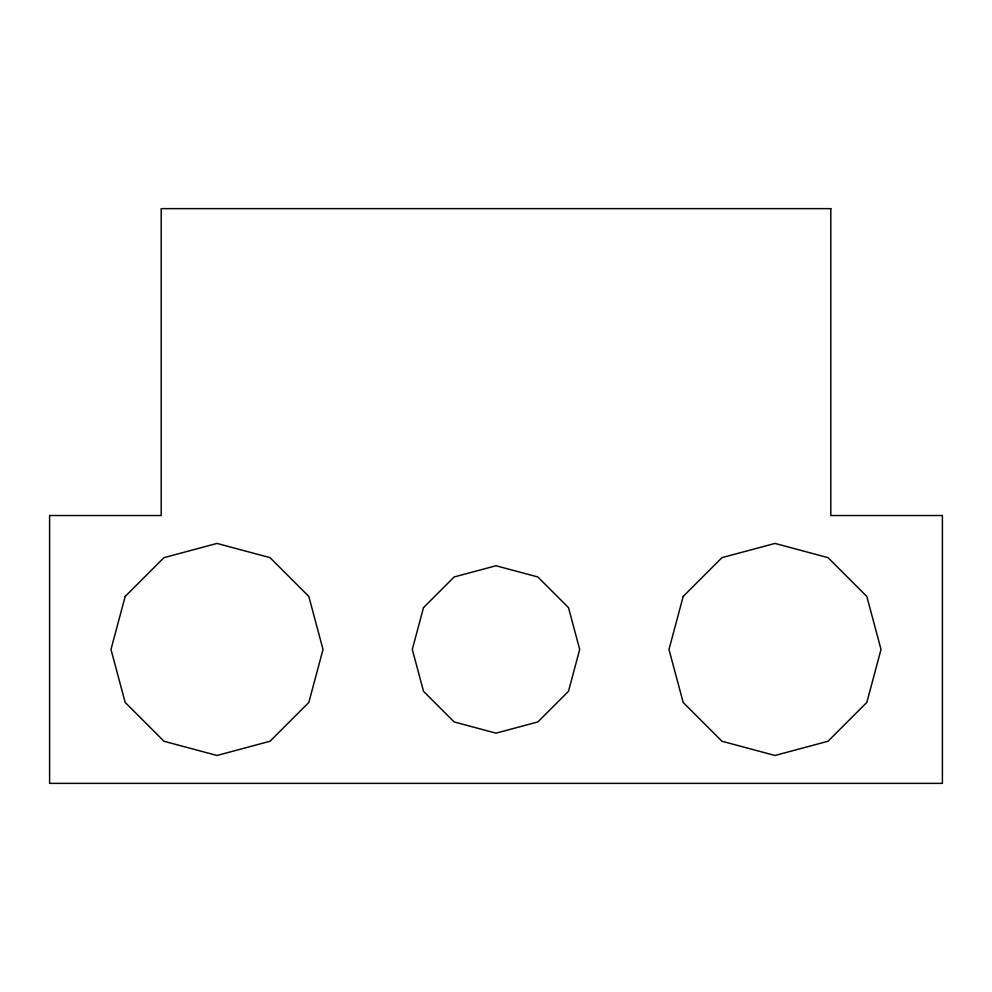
<?xml version="1.0" encoding="UTF-8"?>
<svg xmlns="http://www.w3.org/2000/svg" width="992" height="992" viewBox="0 0 992 992"><rect width="100%" height="100%" fill="white"/><g stroke="black" fill="none" stroke-linecap="round" stroke-linejoin="round"><path stroke-width="1.49" d="M125.19 596.428L110.98 649.45L125.19 702.472L163.978 741.26L217 755.47L270.022 741.26L308.81 702.472L323.02 649.45L308.81 596.428L270.022 557.64L217 543.43L163.978 557.64L125.19 596.428M423.522 607.6L412.3 649.45L423.522 691.3L454.15 721.94L496 733.15L537.85 721.94L568.478 691.3L579.7 649.45L568.478 607.6L537.85 576.96L496 565.75L454.15 576.96L423.522 607.6M683.19 596.428L668.98 649.45L683.19 702.472L721.978 741.26L775 755.47L828.022 741.26L866.81 702.472L881.02 649.45L866.81 596.428L828.022 557.64L775 543.43L721.978 557.64L683.19 596.428M830.8 208.63L161.2 208.63L161.2 515.53L49.6 515.53L49.6 783.37L942.4 783.37L942.4 515.53L830.8 515.53L830.8 208.63"/></g></svg>
